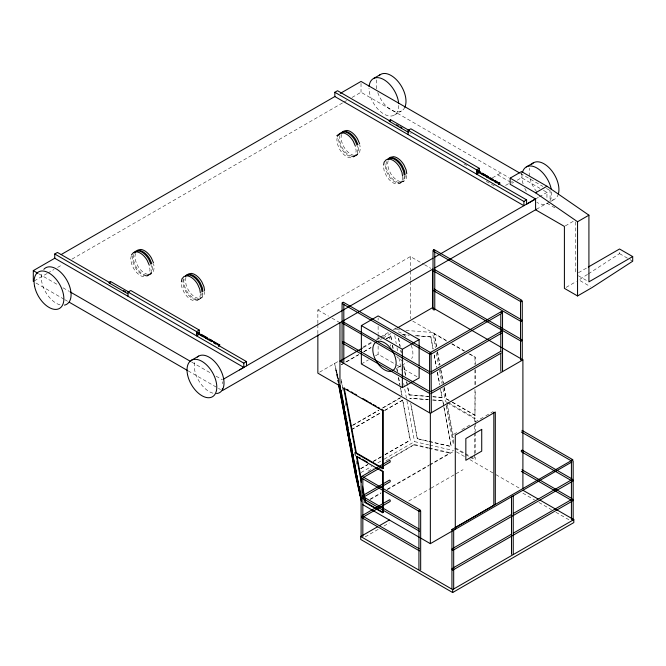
<?xml version="1.0" encoding="UTF-8"?>
<svg xmlns="http://www.w3.org/2000/svg" width="666" height="666" viewBox="0 0 666 666"><rect width="100%" height="100%" fill="white"/><g stroke="black" fill="none" stroke-linecap="round" stroke-linejoin="round"><path stroke-width="0.5" stroke-dasharray="3.33 2.5" d="M131.26 255.886L130.711 258.783L131.443 263.486L133.541 268.331A13.603 7.85 60 0 0 144.056 276.831L148.843 275.258L150.932 272.835L151.673 268.972L151.082 265.201M132.734 255.894L132.368 257.825L133.1 262.537L135.19 267.374A13.603 7.85 60 0 0 145.712 275.882L148.843 275.258M133.808 254.412L133.258 257.309L133.991 262.021L136.08 266.866A13.603 7.85 60 0 0 146.603 275.366L151.39 273.784L153.48 271.362L154.212 267.499L153.63 263.728M135.464 253.455L134.915 256.352L135.648 261.064L137.737 265.909A13.603 7.85 60 0 0 148.26 274.409L151.39 273.784M183.4 278.887L182.85 281.785L183.583 286.497L185.681 291.342A13.603 7.85 60 0 0 196.195 299.842L199.334 299.225L201.423 296.795L202.156 292.932M184.107 279.345L183.741 281.277L184.474 285.989L186.572 290.826A13.603 7.85 60 0 0 197.086 299.334L201.873 297.752L203.971 295.329L204.703 291.467M185.947 277.422L185.398 280.319L186.13 285.031L188.228 289.868A13.603 7.85 60 0 0 198.743 298.376L201.873 297.752M200.499 293.889L199.767 297.752L197.677 300.175L194.547 300.799A13.603 7.85 60 0 1 184.024 292.299L181.935 287.454L181.194 282.742M202.864 293.381L202.314 296.278L200.225 298.709M337.221 137.837L336.854 139.768L337.587 144.472L339.677 149.317A13.603 7.85 60 0 0 350.199 157.817L354.986 156.244L357.076 153.821L357.809 149.958L357.226 146.187M339.951 135.398L339.394 138.295L340.135 143.007L342.224 147.852A13.603 7.85 60 0 0 352.747 156.352L357.525 154.778L359.623 152.347L360.356 148.485L359.765 144.713M341.6 134.44L341.05 137.338L341.783 142.049L343.881 146.895A13.603 7.85 60 0 0 354.395 155.394L357.525 154.778M386.496 161.638L385.947 164.535L386.68 169.239L388.778 174.084A13.603 7.85 60 0 0 399.292 182.592L404.079 181.01L406.177 178.588L406.909 174.725M388.153 160.681L387.604 163.578L388.336 168.29L390.426 173.127A13.603 7.85 60 0 0 400.949 181.635L404.079 181.01M402.705 177.148L401.973 181.01L399.883 183.433L396.753 184.057A13.603 7.85 60 0 1 386.23 175.558L384.14 170.712L383.4 166.001M404.362 176.19L403.629 180.053L399.883 183.433M405.253 175.674L404.52 179.537L402.422 181.968M389.294 459.44L414.352 444.513L428.371 447.718M429.37 447.952L450.399 452.763L450.291 453.28L429.27 448.468M428.704 396.52L409.14 394.988L407.675 386.738M433.042 349.076L430.819 336.796L415.376 335.581M428.305 441.358L417.332 438.844L410.93 404.179M432.825 396.844L442.099 397.577L440.634 389.327M443.656 405.927L442.757 400.674L432.45 399.866M429.304 441.583L451.257 446.611L443.514 404.745M147.186 276.215L149.284 273.784L150.017 269.921L149.425 266.159M149.733 274.742L151.823 272.319L152.564 268.456L152.123 265.626M353.33 157.201L355.419 154.77L356.16 150.907L355.569 147.144M355.877 155.727L357.967 153.305L358.699 149.442L358.117 145.671M587.554 274.375L578.904 279.986L590.309 286.571M588.419 273.818L619.547 253.621L619.547 251.765M34.199 280.944L46.803 273.668M47.702 273.143L54.004 269.505M57.609 267.432L62.113 264.827M72.011 259.116L343.015 102.647M343.914 102.131L346.62 100.574M352.023 97.452L361.022 92.258L508.732 177.531M394.397 115.093L401.606 110.931M197.677 300.175L199.334 299.225M492.449 177.822L500.84 172.977M505.602 185.414L509.981 182.884M510.855 182.384L512.42 181.477M511.913 183.275L513.661 182.259M517.157 180.245L521.536 177.714L539.935 188.345M317.857 323.443L317.857 309.973L410.406 256.543L423.659 264.194M535.581 198.951L538.386 197.336M539.285 196.82L550.091 190.576L550.091 200.424M536.455 209.282L547.385 202.972M549.733 202.023L547.335 203.413A21.054 12.155 60 0 1 536.829 202.356M550.541 201.565L554.545 199.251M565.276 225.924L574.017 220.871M319.622 372.144L339.127 360.889M363.236 346.969L371.27 342.324M376.631 339.235L379.312 337.687M380.203 337.171L389.135 332.018M396.253 327.905L393.598 329.437L399.742 329.92M363.311 347.619L373.201 341.908M376.79 339.835L382.184 336.721M383.083 336.205L388.469 333.092M394.763 329.462L396.561 328.421M380.328 339.618L382.093 338.603M382.975 338.087L390.917 333.508M341.242 364.643L344.838 362.57M345.737 362.054L359.207 354.27M363.703 351.681L370.887 347.527M386.163 338.711L390.9 336.197L391.841 341.242M341.491 364.718L358.558 354.861M363.952 351.756L371.137 347.602M386.405 338.786L390.9 336.197M361.372 363.961L368.431 359.881M375.482 355.81L378.13 354.287L395.954 364.568M436.372 346.82L434.157 333.45L436.621 346.678M397.452 367.857L400.982 365.817M401.864 365.309L407.151 362.254M578.446 272.719L587.387 267.557M566.108 287.379L576.348 281.468M352.564 425.266L378.621 410.223M382.209 408.15L401.973 396.745M352.814 425.341L378.862 410.298M383.358 407.709L400.424 397.852M468.714 353.696L475.216 357.151L475.216 364.419M351.315 429.603L380.994 412.47M384.598 410.389L402.83 400.075L410.314 440.134L384.232 455.194M351.565 429.678L381.243 412.537M384.84 410.464L402.83 400.075M443.972 387.52L446.062 398.709L451.573 401.598M446.187 402.256L446.928 401.831M360.597 468.623L367.79 464.468M373.185 461.355L381.285 456.685M384.881 454.603L410.314 440.134M360.847 468.697L368.04 464.543M373.435 461.43L383.333 455.719M360.972 472.569L371.695 466.383M377.938 462.77L383.3 459.682M384.19 459.165L414.552 441.633L428.571 444.838M367.998 471.278L373.351 468.19M385.83 460.98L414.352 444.513M452.189 402.256L474.958 415.401L475.216 389.31M447.069 402.764L474.475 418.589L475.216 418.165L475.216 422.277M453.821 434.265L458.266 431.701M461.821 429.645L471.603 424.001M475.158 421.944L484.94 416.3M485.83 415.784L492.94 411.68M370.279 499.017L381.077 492.782M387.379 489.144L428.787 465.234M429.695 464.718L450.399 452.763M370.179 499.542L380.977 493.298M387.279 489.66L428.688 465.759M429.587 465.234L454.595 450.799M470.005 457.126L474.475 459.715L475.216 459.282L475.216 457.226M408.766 501.023L430.136 488.686M431.027 488.17L455.078 474.284M455.969 473.767L463.095 469.655M365.184 536.863L378.596 529.12M383.957 526.023L389.327 522.927M338.47 383.283L336.014 370.146L338.753 380.178M354.986 156.244L351.856 156.868A13.603 7.85 60 0 1 341.333 148.36L339.244 143.523L338.503 138.811M401.531 182.484L398.401 183.1A13.603 7.85 60 0 1 387.887 174.6L385.789 169.755L385.056 165.043M405.885 330.403L432.5 332.492L435.356 347.794M401.981 334.532L409.19 335.098M402.963 334.773L409.14 335.256M415.326 335.739L430.777 336.954M409.182 394.821L428.754 396.362M432.875 396.686L442.141 397.411M428.338 399.542L409.748 398.251L428.288 399.708M432.409 400.033L442.707 400.84M410.531 133.541L411.155 133.6M417.374 438.686L428.355 441.2M429.354 441.425L451.307 446.453M429.57 445.071L453.596 450.566M414.252 445.03L428.271 448.243M520.379 173.426L542.89 186.422M546.486 188.503L550.091 190.576M543.448 190.368L546.952 192.391L546.952 198.302M497.702 174.792L509.973 181.876M546.952 203.222L555.952 208.425M619.547 253.621L629.195 259.191M630.069 259.698L632.7 261.214M463.944 163.911L466.641 165.468M486.33 181.352L494.222 185.906M578.396 275.782L588.045 281.352M424.542 264.71L430.736 268.281M412.704 321.062L446.653 340.659M452.006 343.756L464.502 350.965M469.863 354.062L475.216 357.151M433.899 333.591L447.286 341.325M451.756 343.897L464.252 351.115M317.857 309.973L328.463 316.1M332.001 318.14L339.069 322.219M396.844 365.085L403.08 368.689M403.971 369.205L419.122 377.947M452.447 402.106L475.216 415.251M446.062 398.709L451.315 401.748M448.693 402.847L475.216 418.165M455.536 447.927L464.485 453.088M465.376 453.604L469.846 456.185M470.745 456.701L475.216 459.282M454.795 448.351L464.635 454.029M465.534 454.545L469.114 456.61M456.393 451.839L464.485 456.51M469.871 459.615L495.038 474.15M495.937 474.667L519.305 488.153M522.902 493.19L534.515 499.891M538.977 502.472L551.481 509.69M555.952 512.271L570.238 520.521M38.703 273.751L58.508 285.19M63.012 287.787L69.314 291.425M191.758 362.113L211.563 373.551M216.059 376.148L222.361 379.786M35.997 283.025L63.911 299.134M64.81 299.658L67.516 301.215M188.153 370.87L220.563 389.577M338.803 381.044L334.665 363.461L338.47 383.866M336.014 370.146L338.869 382.267M437.579 351.765L440.043 364.993M440.992 370.08L443.464 383.308M444.23 387.371L446.32 398.568M447.111 402.83L453.663 437.903M437.321 351.906L439.793 365.135M440.551 369.205L443.215 383.45M446.753 405.261L453.679 442.341M436.313 352.888L438.594 365.126M439.552 370.229L442.024 383.483M442.973 388.586L445.454 401.848M446.212 405.927L453.646 445.696M430.819 336.796L433.083 348.917M434.215 354.978L436.48 367.099M437.429 372.152L439.693 384.282M442.757 400.674L443.323 403.729M434.174 355.136L436.438 367.266M437.379 372.319L439.643 384.44M440.584 389.493L442.099 397.577M443.847 406.943L451.257 446.611M398.618 338.245L400.124 346.328M400.882 350.366L401.257 352.389M403.713 365.526L405.785 376.64M406.735 381.693L407.484 385.731M398.568 338.403L400.075 346.486M400.832 350.532L401.207 352.547M403.854 366.7L405.552 375.791M406.685 381.851L409.14 394.988M410.697 403.321L417.332 438.844M394.738 335.556L396.262 343.714M397.028 347.794L397.602 350.857M398.934 358L401.215 370.238M403.696 383.499L406.743 399.816M406.934 400.832L414.552 441.633M392.599 345.288L393.165 348.318M396.936 368.523L397.502 371.553M398.634 377.622L399.958 384.69M400.716 388.728L402.031 395.804M390.651 336.122L391.591 341.175M392.349 345.213L393.106 349.259M396.695 368.448L397.261 371.486M398.393 377.547L399.708 384.615M399.9 385.631L401.789 395.729M402.58 400.008L410.065 440.068M341.25 379.412L342.757 387.495M355.153 454.237L355.527 456.235M341.383 381.36L343.456 392.474M345.346 402.572L345.912 405.602M354.528 452.156L355.469 457.167M356.218 461.172L356.776 464.177M336.372 370.071L338.819 383.208M575.765 221.911L575.765 274.267M521.536 171.562L521.536 177.714M475.216 369.605L475.216 385.164M475.216 423.301L475.216 431.526M475.216 432.559L475.216 453.121M474.958 357.301L474.958 364.56M474.958 369.747L474.958 385.314M474.958 389.46L474.958 415.401M474.475 418.589L474.475 421.67M474.475 425.782L474.475 431.951M474.475 432.983L474.475 453.546M474.475 454.57L474.475 459.715M410.406 256.543L410.406 270.013M410.406 271.045L410.406 280.369M410.406 281.402L410.406 318.698M378.13 317.998L378.13 320.071M378.13 326.298L378.13 333.549M378.13 334.59L378.13 339.768M378.13 345.987L378.13 354.287M361.022 83.392L361.022 92.258M317.857 324.475L317.857 333.799M222.361 381.76L222.361 383.724M390.667 346.228A16.633 9.607 60 0 1 390.184 344.555M389.593 338.977A16.633 9.607 60 0 1 390.784 334.565M403.205 361.089A16.45 9.499 60 0 1 396.745 356.51M411.18 345.271A16.633 9.607 60 0 1 411.696 358.649M398.376 331.826A16.45 9.499 60 0 1 406.418 337.462M60.032 304.87A21.054 12.155 60 0 1 45.654 292.099A21.054 12.155 60 0 1 41.816 273.276M398.784 105.436A21.054 12.155 60 0 1 383.899 114.036A21.054 12.155 60 0 1 369.014 88.253M404.853 107.226A21.054 12.155 60 0 1 391.433 110.056A21.054 12.155 60 0 1 377.63 92.199M376.731 88.853A21.054 12.155 60 0 1 376.731 79.912M526.331 191.284A21.054 12.155 60 0 1 524.292 187.188M523.085 183.833A21.054 12.155 60 0 1 522.277 173.16M551.639 191.908A21.054 12.155 60 0 1 550.166 200.499M558.416 193.773A21.054 12.155 60 0 1 549.716 200.166M536.63 191.625A21.054 12.155 60 0 1 529.853 177.997M529.487 176.19A21.054 12.155 60 0 1 529.67 168.232M212.962 393.19A21.054 12.155 60 0 1 198.593 380.419A21.054 12.155 60 0 1 194.755 361.596"/><path stroke-width="1" d="M181.385 281.776L181.935 278.879L184.024 276.457L187.154 275.832A13.603 7.85 60 0 1 197.677 284.34L199.767 289.177L200.358 292.948M383.583 165.035L384.14 162.138L386.23 159.715L389.36 159.091A13.603 7.85 60 0 1 399.883 167.599L401.973 172.436L402.564 176.207M219.314 344.755L218.889 345.854L219.314 344.755L213.919 341.641M342.624 341.933L342.624 343.215L430.128 393.731M433.574 250.033L433.574 251.315L521.078 301.831M361.646 516.258L361.646 517.54L419.48 550.924M498.984 183.283L498.984 184.141L499.408 183.042L498.984 183.283L477.422 170.837M420.113 511.172L420.113 509.89L362.287 476.498M521.719 301.465L521.719 300.191L434.215 249.667L433.025 250.358L433.025 309.44L434.132 310.073M521.719 321.162L521.719 319.88M521.719 340.859L521.719 339.577M521.328 450.416L521.328 451.698L571.045 480.394M502.306 332.734L502.306 331.452M502.306 352.431L502.306 351.149M451.823 529.545L572.569 459.931L571.928 459.931M452.139 548.784L452.139 550.066L452.772 550.432L571.986 481.61M452.139 568.481L452.139 569.763L452.772 570.129L571.986 501.298M572.885 481.093L572.885 479.811M572.885 500.782L572.885 499.508M131.443 254.92L133.541 252.489L136.672 251.873A13.603 7.85 60 0 1 147.186 260.373L149.284 265.218M134.124 252.772L135.19 251.54L138.328 250.915A13.603 7.85 60 0 1 148.843 259.415L150.932 264.26M134.482 252.88L136.08 251.024L139.219 250.399A13.603 7.85 60 0 1 149.733 258.908L151.823 263.744M185.506 276.224L186.572 274.983L189.702 274.367A13.603 7.85 60 0 1 200.216 282.867L202.314 287.712L202.905 291.475M187.154 275.266L188.228 274.034L191.358 273.41A13.603 7.85 60 0 1 201.873 281.909L203.971 286.755L204.554 290.526M337.587 135.906L339.677 133.475L342.807 132.859A13.603 7.85 60 0 1 353.33 141.359L355.419 146.204M340.268 133.758L341.333 132.526L344.464 131.901A13.603 7.85 60 0 1 354.986 140.401L357.076 145.246M342.282 132.909L343.881 131.052L347.011 130.436A13.603 7.85 60 0 1 357.525 138.936L359.623 143.773M388.827 159.141L390.426 157.293L393.564 156.668A13.603 7.85 60 0 1 404.079 165.168L406.177 170.013L406.76 173.784M54.745 253.996L243.806 363.153L243.806 367.407L54.745 258.25L54.745 253.996L57.434 252.439L109.291 282.376M334.832 92.283L523.901 201.44L523.901 205.694L334.832 96.545L334.832 92.283L337.529 90.726L390.284 121.187M33.3 281.46L33.3 270.629L54.912 258.158M61.214 254.52L334.915 96.495M340.318 93.382L361.022 81.418L519.48 172.902M373.393 78.596L380.611 74.434M339.777 133.916L336.83 135.614L337.545 136.031M128.055 296.32L128.055 292.066L130.752 290.509L199.234 330.045L199.234 333.458M408.15 134.615L408.15 130.353L410.847 128.796L479.329 168.34L479.329 171.745M128.055 292.066L196.537 331.601L199.234 330.045M408.15 130.353L476.631 169.888L479.329 168.34M199.234 334.307L196.537 335.864L196.537 331.601M479.329 172.594L476.631 174.151L476.631 169.888M191.417 360.281L198.626 356.11M526.331 166.916L533.541 162.754M510.164 178.13L521.536 171.562L546.952 186.239L588.919 215.185L588.919 281.86L632.7 256.585L632.7 261.214L592.057 287.579L577.555 295.954L564.402 288.361L564.402 226.423L535.581 209.79L535.581 198.951L510.164 184.282L510.164 178.13L535.581 192.799L577.555 221.745L577.555 295.954M535.581 192.799L546.952 186.239M243.806 363.153L246.503 361.596L246.503 365.85M523.901 201.44L526.59 199.883L526.59 204.146L535.581 198.951M223.268 379.27L433.042 258.15M434.848 257.109L535.68 198.893M239.46 369.913L243.806 367.407M433.042 268.981L222.361 390.617L222.361 388.653M434.848 267.948L536.58 209.207M419.122 367.582L419.122 377.947L402.364 387.62L361.372 363.961L361.372 325.599L378.13 315.925L419.122 339.593L419.122 365.509M577.555 221.745L588.919 215.185M362.412 348.135L339.951 361.105L430.353 413.295L522.902 359.865L522.902 488.161M397.46 327.905L432.5 307.675L522.902 359.865M361.372 325.599L402.364 349.267L419.122 339.593M500.799 312.262L502.306 312.029L502.539 312.537L502.539 371.62M431.66 353.829L502.306 313.037L502.306 311.763L501.673 311.388L430.128 352.697L430.128 353.979M588.278 267.041L619.547 248.992L632.7 256.585M431.027 371.878L501.673 331.085M431.66 373.526L501.415 333.25M383.175 466.308L383.175 468.389L382.667 468.681L355.827 453.188L343.664 388.07L382.667 410.581L383.175 410.289L383.175 464.235M431.027 391.566L500.774 351.298M431.66 393.215L501.415 352.947M355.827 453.188L356.343 452.888L383.175 468.389M361.68 476.481L389.56 460.389L390.193 460.755L390.193 462.038L363.211 477.614M361.305 482.5L356.443 456.451L382.667 471.595L383.175 471.295L383.175 512.42L382.667 512.72L365.051 502.547L364.485 499.542M362.579 495.662L389.56 480.078L390.193 480.452L390.193 481.726L364.119 496.786M365.051 502.547L365.559 502.247L383.175 512.42M362.579 515.351L389.56 499.775L390.193 500.141L390.193 501.423L363.211 516.999M539.868 500.033L573.817 519.63L573.817 522.585L452.664 592.532L360.714 539.443L360.714 536.496L377.705 526.689M379.487 525.657L389.327 519.98M455.602 527.38L493.831 505.311L493.831 412.204M452.572 529.27L451.939 529.637L451.939 588.719M362.928 504.736L430.353 543.664L571.986 461.913M453.038 548.268L511.58 514.468M513.386 513.428L571.928 479.628M453.038 567.965L511.58 534.165M513.386 533.125L571.928 499.325M360.714 536.496L452.664 589.577L573.817 519.63M339.585 385.298L340.301 388.328L340.176 386.238M338.661 384.29L347.336 430.769L351.265 445.845M347.952 434.032L352.231 452.214L360.739 497.735L355.527 474.608L347.952 434.032L360.639 495.654L360.331 493.623M347.336 430.769L351.973 448.876M352.231 452.214L350.441 443.048M342.224 132.01L345.354 131.385A13.603 7.85 60 0 1 355.877 139.893L357.967 144.73M388.778 158.242L391.908 157.626A13.603 7.85 60 0 1 402.422 166.125L404.52 170.971L405.103 174.733M387.887 158.758L391.017 158.142A13.603 7.85 60 0 1 401.531 166.642L403.629 171.478L404.212 175.25M137.737 250.066L140.867 249.45A13.603 7.85 60 0 1 151.39 257.95L153.48 262.787M185.681 275.499L188.811 274.883A13.603 7.85 60 0 1 199.325 283.383L201.423 288.22L202.014 291.991M409.124 130.453L390.567 119.73L389.319 120.454L389.319 121.295L408.757 132.517M389.319 121.295L389.943 121.354M477.98 172.178L477.356 172.119L477.356 171.287L477.98 170.504L478.604 170.563L478.604 171.403M129.029 292.158L110.473 281.443L109.224 282.168L109.224 283L127.78 293.723M109.224 283L109.848 283.058M198.51 332.276L197.261 332.992L197.261 333.832L197.885 333.891M433.666 249.991L434.765 250.624M521.162 300.508L522.269 301.149L522.269 360.231M343.581 302.639L342.715 302.497L342.624 303.829L430.128 354.345M419.563 510.214L420.671 510.847L420.671 569.93M478.746 171.112L480.544 172.153M482.334 173.185L485.031 174.742M486.829 175.782L488.628 176.815M490.426 177.855L493.115 179.412M494.913 180.444L496.711 181.485M478.529 171.237L480.328 172.269M484.348 174.525L487.046 176.082M496.928 181.793L499.617 183.35M494.705 181.427L496.503 182.459M396.536 124.8L398.326 125.832M400.116 126.865L401.906 127.897M477.206 171.387L479.004 172.427M482.001 174.142L483.782 175.166M485.298 176.057L487.096 177.089M490.026 178.771L491.816 179.803M493.381 180.727L495.179 181.76M498.051 183.408L526.59 199.883M478.321 172.211L484.607 175.841M486.405 176.881L492.69 180.511M494.488 181.543L497.186 183.1M434.215 269.364L520.82 319.364M433.574 271.012L521.078 321.528M434.215 289.061L520.82 339.061M433.574 290.701L521.078 341.225M430.769 352.697L343.265 302.181L342.074 302.863L342.074 361.954M343.265 321.869L429.87 371.878M430.128 374.042L342.307 323.06M521.969 430.353L572.885 459.748M521.328 432.001L571.045 460.697M343.265 341.566L429.87 391.575M521.969 450.05L571.994 478.929M521.969 469.738L571.994 498.626M521.328 471.386L571.045 500.091M522.902 490.234L538.086 499M346.836 389.31L348.609 390.334M351.265 391.866L353.038 392.89M354.812 393.914L356.585 394.938M362.795 398.518L368.107 401.59M369.88 402.614L371.653 403.638M373.426 404.662L376.09 406.193M377.863 407.217L379.637 408.241M381.402 409.265L383.175 410.289M361.288 500.149L339.951 385.922L317.857 373.168L317.857 334.832M197.752 332.301L199.55 333.341M201.348 334.382L204.037 335.939M205.836 336.971L207.634 338.012M209.432 339.044L212.129 340.601M203.355 335.722L206.052 337.279M211.438 340.384L213.237 341.425M197.544 332.426L199.334 333.466M210.115 339.685L211.913 340.726M197.327 332.55L218.889 344.996M123.601 290.642L125.391 291.675M201.015 335.339L202.797 336.363M204.304 337.246L206.102 338.286M217.965 345.121L246.503 361.596M197.327 333.4L203.613 337.029M205.411 338.07L211.705 341.7M213.495 342.74L216.192 344.297M358.699 457.167L360.448 458.175M362.196 459.182L367.441 462.212M380.552 469.788L382.301 470.795M33.3 270.629L37.804 273.235M70.213 291.941L190.851 361.596M69.314 302.256L187.254 370.346M361.646 478.146L419.48 511.538M362.287 496.195L419.222 529.07M361.646 497.843L419.48 531.235M362.287 515.892L419.222 548.767M431.085 353.155L431.318 412.737M349.017 436.988L349.966 441.034M361.388 501.273L355.619 475.657L338.661 384.881M344.18 387.77L356.343 452.888M356.951 456.16L361.255 479.204M362.562 486.222L365.559 502.247M362.62 489.518L364.111 497.535M341.034 390.276L341.974 395.329M342.349 397.352L343.298 402.406M343.673 404.429L344.613 409.473M344.996 411.496L345.937 416.55M346.312 418.573L347.261 423.618M347.635 425.641L348.01 427.664M348.959 432.717L349.334 434.732M350.274 439.785L351.223 444.838M352.963 454.17L353.338 456.193M354.287 461.247L355.228 466.308M355.611 468.331L356.551 473.384M356.934 475.407L357.309 477.439M357.692 479.462L358.633 484.515M359.007 486.538L359.956 491.6M340.301 388.328L351.623 448.951M339.011 384.215L347.694 430.694M573.168 460.914L573.168 519.996M571.428 461.688L571.428 519.73M520.529 300.874L520.529 359.956M513.236 495.521L513.236 554.603M511.496 496.287L511.496 554.337M500.799 314.335L500.799 351.656M500.799 353.729L500.799 371.345M495.313 504.095L495.313 412.021L455.294 435.123L455.294 529.262M453.679 529.903L453.679 588.985M452.664 589.577L452.664 592.532M434.765 251.665L434.765 309.707M432.5 269.297L432.5 307.675M430.353 413.295L430.353 543.664M429.578 353.388L429.578 412.47M418.931 510.581L418.931 569.663M402.364 349.267L402.364 387.62M390.567 119.73L390.567 120.571M382.667 410.581L382.667 468.681M382.667 471.595L382.667 503.463M382.667 505.519L382.667 512.72M362.837 478.496L362.837 536.546M361.097 477.189L361.097 536.272M343.814 304.171L343.814 362.221M339.951 322.727L339.951 385.922M110.473 281.443L110.473 282.284M376.798 341.65A16.45 9.499 60 0 1 393.265 352.447A16.633 9.607 60 0 1 392.157 370.912M391.275 371.22A16.45 9.499 60 0 1 375.699 360.123A16.633 9.607 60 0 1 375.99 342.099M43.831 269.322A21.054 12.155 60 0 1 66.742 280.003A21.054 12.155 60 0 1 64.436 305.12M369.089 86.497A21.054 12.155 60 0 1 383.899 79.654A21.054 12.155 60 0 1 398.701 103.588M379.32 75.375A21.054 12.155 60 0 1 398.576 82.126A21.054 12.155 60 0 1 404.853 107.226M522.46 172.394A21.054 12.155 60 0 1 536.829 167.974A21.054 12.155 60 0 1 551.207 188.994M531.684 164.286A21.054 12.155 60 0 1 550.208 168.914A21.054 12.155 60 0 1 558.416 193.773M197.336 357.059A21.054 12.155 60 0 1 220.346 369.53A21.054 12.155 60 0 1 216.542 393.548M219.097 344.464L218.473 346.079L219.722 345.363L219.722 344.522L219.097 344.464M499.192 182.75L498.568 184.374L499.816 183.649L499.816 182.809L499.192 182.75M481.726 429.379L465.842 438.553L465.842 460.289L481.726 451.123L481.726 429.379M34.59 286.305A21.054 12.155 60 0 0 59.482 308.45A21.054 12.155 60 0 0 52.872 275.857A21.054 12.155 60 0 0 34.59 286.305M187.529 374.625A21.054 12.155 60 0 0 212.421 396.77A21.054 12.155 60 0 0 205.802 364.177A21.054 12.155 60 0 0 187.529 374.625"/></g></svg>
